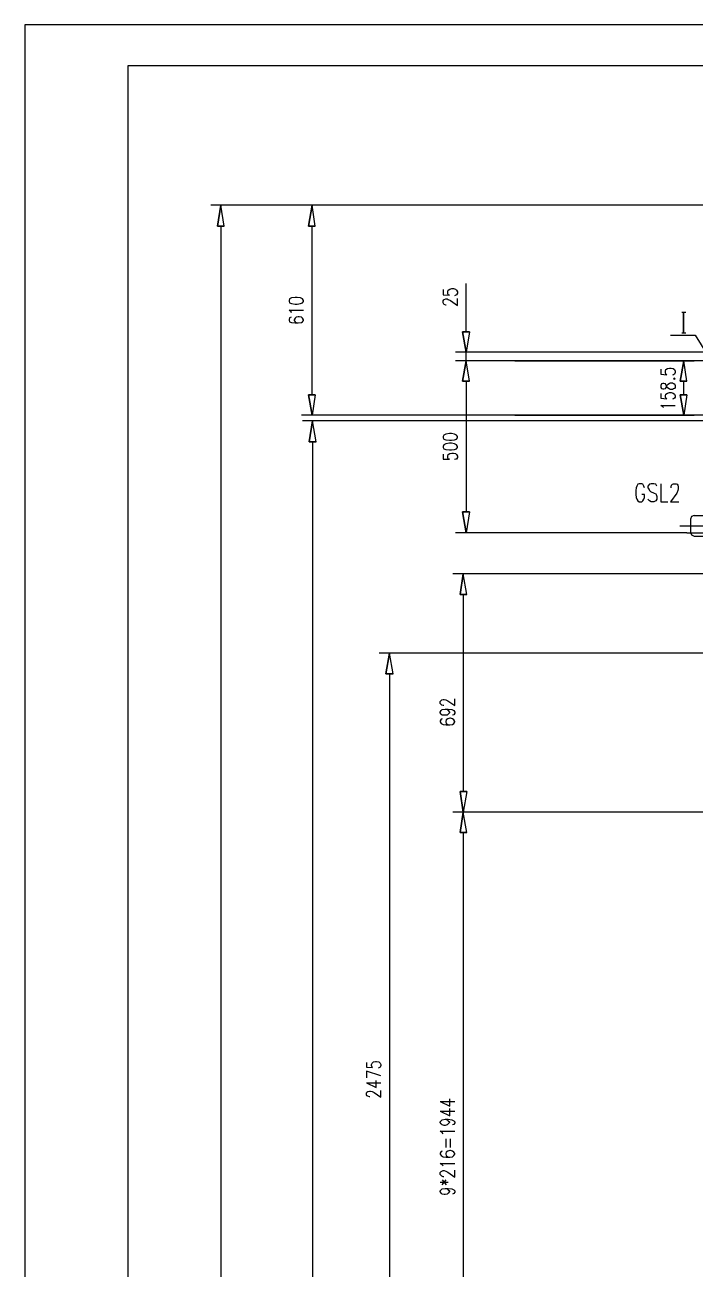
# Model space of a CAD drawing. Extents: x 13.06 to 16.25, y 9.33 to 13.85.
# Drawn here: x 13.056 to 13.929, y 12.233 to 13.853 of the extents above; entities that cross this region are included whole.
import ezdxf

# ---------------------------------------------------------------- set-up
doc = ezdxf.new("R2010")
doc.units = 0
doc.header["$MEASUREMENT"] = 0
doc.linetypes.add('AUSGEZOGEN', pattern=[0])
doc.layers.get('0').update_dxf_attribs({"linetype": 'AUSGEZOGEN'})

msp = doc.modelspace()

# ---------------------------------------------------------------- linework, layer by layer
for points in [[(13.056, 9.3307), (16.25, 9.3307), (16.25, 9.3307), (16.25, 13.8527), (16.25, 13.8527), (13.056, 13.8527), (13.056, 13.8527), (13.056, 9.3307), (13.056, 9.3307)], [(13.19, 9.384), (16.1967, 9.384), (16.1967, 9.384), (16.1967, 13.7993), (16.1967, 13.7993), (13.19, 13.7993), (13.19, 13.7993), (13.19, 9.384), (13.19, 9.384)], [(14.1733, 13.618), (13.298, 13.618)], [(13.3067, 13.5907), (13.3153, 13.5907), (13.3067, 13.5907), (13.3153, 13.5907), (13.3113, 13.618), (13.3067, 13.5907), (13.3113, 13.618), (13.3067, 13.5907), (13.3067, 13.5907)], [(14.1733, 13.618), (13.416, 13.618)], [(13.4253, 13.5907), (13.434, 13.5907), (13.4253, 13.5907), (13.434, 13.5907), (13.43, 13.618), (13.4253, 13.5907), (13.43, 13.618), (13.4253, 13.5907), (13.4253, 13.5907)], [(13.3113, 13.5907), (13.3113, 10.686)], [(13.43, 13.3713), (13.43, 13.5907)], [(13.6007, 13.508), (13.6007, 13.5013), (13.6007, 13.5013), (13.6087, 13.5007), (13.6087, 13.5007), (13.6073, 13.5013), (13.6073, 13.5013), (13.6067, 13.5033), (13.6067, 13.5033), (13.6067, 13.5053), (13.6067, 13.5053), (13.6073, 13.5073), (13.6073, 13.5073), (13.6093, 13.5087), (13.6093, 13.5087), (13.612, 13.5093), (13.612, 13.5093), (13.614, 13.5093), (13.614, 13.5093), (13.6167, 13.5087), (13.6167, 13.5087), (13.618, 13.5073), (13.618, 13.5073), (13.6193, 13.5053), (13.6193, 13.5053), (13.6193, 13.5033), (13.6193, 13.5033), (13.618, 13.5013), (13.618, 13.5013), (13.6173, 13.5007), (13.6173, 13.5007), (13.6153, 13.5)], [(13.6307, 13.4533), (13.6307, 13.516)], [(13.4, 13.4927), (13.4007, 13.4907), (13.4007, 13.4907), (13.4033, 13.49), (13.4033, 13.49), (13.408, 13.4893), (13.408, 13.4893), (13.4107, 13.4893), (13.4107, 13.4893), (13.4147, 13.49), (13.4147, 13.49), (13.4173, 13.4907), (13.4173, 13.4907), (13.4187, 13.4927), (13.4187, 13.4927), (13.4187, 13.494), (13.4187, 13.494), (13.4173, 13.496), (13.4173, 13.496), (13.4147, 13.4973), (13.4147, 13.4973), (13.4107, 13.498), (13.4107, 13.498), (13.408, 13.498), (13.408, 13.498), (13.4033, 13.4973), (13.4033, 13.4973), (13.4007, 13.496), (13.4007, 13.496), (13.4, 13.494), (13.4, 13.494), (13.4, 13.4927), (13.4, 13.4927)], [(13.6047, 13.488), (13.604, 13.488), (13.604, 13.488), (13.602, 13.4887), (13.602, 13.4887), (13.6013, 13.4893), (13.6013, 13.4893), (13.6007, 13.4907), (13.6007, 13.4907), (13.6007, 13.4933), (13.6007, 13.4933), (13.6013, 13.4947), (13.6013, 13.4947), (13.602, 13.4953), (13.602, 13.4953), (13.604, 13.496), (13.604, 13.496), (13.606, 13.496), (13.606, 13.496), (13.6073, 13.4953), (13.6073, 13.4953), (13.61, 13.494), (13.61, 13.494), (13.6193, 13.4873), (13.6193, 13.4873), (13.6193, 13.4967)], [(13.4033, 13.478), (13.4027, 13.4793), (13.4027, 13.4793), (13.4, 13.4813), (13.4, 13.4813), (13.4187, 13.4813)], [(13.9113, 13.4787), (13.9167, 13.4787)], [(13.9133, 13.4787), (13.9133, 13.452)], [(13.914, 13.452), (13.914, 13.4787)], [(13.4027, 13.472), (13.4007, 13.4713), (13.4007, 13.4713), (13.4, 13.4693), (13.4, 13.4693), (13.4, 13.468), (13.4, 13.468), (13.4007, 13.466), (13.4007, 13.466), (13.4033, 13.4653), (13.4033, 13.4653), (13.408, 13.4647), (13.408, 13.4647), (13.412, 13.4647), (13.412, 13.4647), (13.416, 13.4653), (13.416, 13.4653), (13.4173, 13.466), (13.4173, 13.466), (13.4187, 13.468), (13.4187, 13.468), (13.4187, 13.4687), (13.4187, 13.4687), (13.4173, 13.4707), (13.4173, 13.4707), (13.416, 13.472), (13.416, 13.472), (13.4133, 13.4727), (13.4133, 13.4727), (13.412, 13.4727), (13.412, 13.4727), (13.4093, 13.472), (13.4093, 13.472), (13.408, 13.4707), (13.408, 13.4707), (13.4067, 13.4687), (13.4067, 13.4687), (13.4067, 13.468), (13.4067, 13.468), (13.408, 13.466), (13.408, 13.466), (13.4093, 13.4653), (13.4093, 13.4653), (13.412, 13.4647)], [(13.626, 13.4533), (13.6347, 13.4533), (13.626, 13.4533), (13.6347, 13.4533), (13.6307, 13.4267), (13.626, 13.4533), (13.6307, 13.4267), (13.626, 13.4533), (13.626, 13.4533)], [(13.8967, 13.4487), (13.9287, 13.4487), (13.9287, 13.4487), (13.9713, 13.38)], [(13.9113, 13.452), (13.9167, 13.452)], [(14.1733, 13.4267), (13.6167, 13.4267)], [(14.1733, 13.4153), (13.6167, 13.4153)], [(13.8953, 13.4153), (13.6167, 13.4153)], [(13.626, 13.3887), (13.6347, 13.3887), (13.626, 13.3887), (13.6347, 13.3887), (13.6307, 13.4153), (13.626, 13.3887), (13.6307, 13.4153), (13.626, 13.3887), (13.626, 13.3887)], [(13.626, 13.3887), (13.6347, 13.3887), (13.626, 13.3887), (13.6347, 13.3887), (13.6307, 13.4153), (13.626, 13.3887), (13.6307, 13.4153), (13.626, 13.3887), (13.626, 13.3887)], [(13.6307, 13.4153), (13.6307, 13.4267)], [(13.694, 13.4153), (13.9273, 13.4153)], [(13.9093, 13.3887), (13.918, 13.3887), (13.9093, 13.3887), (13.918, 13.3887), (13.914, 13.4153), (13.9093, 13.3887), (13.914, 13.4153), (13.9093, 13.3887), (13.9093, 13.3887)], [(13.884, 13.4047), (13.884, 13.398), (13.884, 13.398), (13.892, 13.3973), (13.892, 13.3973), (13.8907, 13.398), (13.8907, 13.398), (13.89, 13.4), (13.89, 13.4), (13.89, 13.402), (13.89, 13.402), (13.8907, 13.404), (13.8907, 13.404), (13.8927, 13.4053), (13.8927, 13.4053), (13.8953, 13.406), (13.8953, 13.406), (13.8973, 13.406), (13.8973, 13.406), (13.9, 13.4053), (13.9, 13.4053), (13.902, 13.404), (13.902, 13.404), (13.9027, 13.402), (13.9027, 13.402), (13.9027, 13.4), (13.9027, 13.4), (13.902, 13.398), (13.902, 13.398), (13.9007, 13.3973), (13.9007, 13.3973), (13.8993, 13.3967)], [(13.6307, 13.3887), (13.6307, 13.362)], [(13.6307, 13.3887), (13.6307, 13.2187)], [(13.884, 13.3807), (13.8847, 13.3793), (13.8847, 13.3793), (13.8867, 13.3787), (13.8867, 13.3787), (13.888, 13.3787), (13.888, 13.3787), (13.89, 13.3793), (13.89, 13.3793), (13.8907, 13.38), (13.8907, 13.38), (13.892, 13.3827), (13.892, 13.3827), (13.8927, 13.3847), (13.8927, 13.3847), (13.8947, 13.386), (13.8947, 13.386), (13.896, 13.3867), (13.896, 13.3867), (13.8993, 13.3867), (13.8993, 13.3867), (13.9007, 13.386), (13.9007, 13.386), (13.902, 13.3853), (13.902, 13.3853), (13.9027, 13.3833), (13.9027, 13.3833), (13.9027, 13.3807), (13.9027, 13.3807), (13.902, 13.3793), (13.902, 13.3793), (13.9007, 13.3787), (13.9007, 13.3787), (13.8993, 13.378), (13.8993, 13.378), (13.896, 13.378), (13.896, 13.378), (13.8947, 13.3787), (13.8947, 13.3787), (13.8927, 13.38), (13.8927, 13.38), (13.892, 13.3813), (13.892, 13.3813), (13.8907, 13.384), (13.8907, 13.384), (13.89, 13.3853), (13.89, 13.3853), (13.888, 13.386), (13.888, 13.386), (13.8867, 13.386), (13.8867, 13.386), (13.8847, 13.3853), (13.8847, 13.3853), (13.884, 13.3833), (13.884, 13.3833), (13.884, 13.3807), (13.884, 13.3807)], [(13.9007, 13.392), (13.902, 13.3913), (13.902, 13.3913), (13.9027, 13.392), (13.9027, 13.392), (13.902, 13.3927), (13.902, 13.3927), (13.9007, 13.392), (13.9007, 13.392)], [(13.914, 13.3713), (13.914, 13.3887)], [(13.4253, 13.3713), (13.434, 13.3713), (13.4253, 13.3713), (13.434, 13.3713), (13.43, 13.3447), (13.4253, 13.3713), (13.43, 13.3447), (13.4253, 13.3713), (13.4253, 13.3713)], [(13.884, 13.3727), (13.884, 13.3667), (13.884, 13.3667), (13.892, 13.366), (13.892, 13.366), (13.8907, 13.3667), (13.8907, 13.3667), (13.89, 13.368), (13.89, 13.368), (13.89, 13.37), (13.89, 13.37), (13.8907, 13.372), (13.8907, 13.372), (13.8927, 13.3733), (13.8927, 13.3733), (13.8953, 13.374), (13.8953, 13.374), (13.8973, 13.374), (13.8973, 13.374), (13.9, 13.3733), (13.9, 13.3733), (13.902, 13.372), (13.902, 13.372), (13.9027, 13.37), (13.9027, 13.37), (13.9027, 13.368), (13.9027, 13.368), (13.902, 13.3667), (13.902, 13.3667), (13.9007, 13.366), (13.9007, 13.366), (13.8993, 13.3653)], [(13.9093, 13.3713), (13.918, 13.3713), (13.9093, 13.3713), (13.918, 13.3713), (13.914, 13.3447), (13.9093, 13.3713), (13.914, 13.3447), (13.9093, 13.3713), (13.9093, 13.3713)], [(13.8873, 13.3547), (13.8867, 13.3553), (13.8867, 13.3553), (13.884, 13.3573), (13.884, 13.3573), (13.9027, 13.3573)], [(13.972, 13.3447), (13.416, 13.3447)], [(14.034, 13.3373), (13.4173, 13.3373)], [(13.426, 13.31), (13.4353, 13.31), (13.426, 13.31), (13.4353, 13.31), (13.4307, 13.3373), (13.426, 13.31), (13.4307, 13.3373), (13.426, 13.31), (13.426, 13.31)], [(13.694, 13.3447), (13.9273, 13.3447)], [(13.6007, 13.3153), (13.6013, 13.3133), (13.6013, 13.3133), (13.604, 13.3127), (13.604, 13.3127), (13.6087, 13.312), (13.6087, 13.312), (13.6113, 13.312), (13.6113, 13.312), (13.6153, 13.3127), (13.6153, 13.3127), (13.618, 13.3133), (13.618, 13.3133), (13.6193, 13.3153), (13.6193, 13.3153), (13.6193, 13.3167), (13.6193, 13.3167), (13.618, 13.3187), (13.618, 13.3187), (13.6153, 13.32), (13.6153, 13.32), (13.6113, 13.3207), (13.6113, 13.3207), (13.6087, 13.3207), (13.6087, 13.3207), (13.604, 13.32), (13.604, 13.32), (13.6013, 13.3187), (13.6013, 13.3187), (13.6007, 13.3167), (13.6007, 13.3167), (13.6007, 13.3153), (13.6007, 13.3153)], [(13.4307, 13.31), (13.4307, 10.888)], [(13.6007, 13.3027), (13.6013, 13.3007), (13.6013, 13.3007), (13.604, 13.3), (13.604, 13.3), (13.6087, 13.2993), (13.6087, 13.2993), (13.6113, 13.2993), (13.6113, 13.2993), (13.6153, 13.3), (13.6153, 13.3), (13.618, 13.3007), (13.618, 13.3007), (13.6193, 13.3027), (13.6193, 13.3027), (13.6193, 13.304), (13.6193, 13.304), (13.618, 13.306), (13.618, 13.306), (13.6153, 13.3073), (13.6153, 13.3073), (13.6113, 13.308), (13.6113, 13.308), (13.6087, 13.308), (13.6087, 13.308), (13.604, 13.3073), (13.604, 13.3073), (13.6013, 13.306), (13.6013, 13.306), (13.6007, 13.304), (13.6007, 13.304), (13.6007, 13.3027), (13.6007, 13.3027)], [(13.6007, 13.294), (13.6007, 13.2873), (13.6007, 13.2873), (13.6087, 13.2873), (13.6087, 13.2873), (13.6073, 13.2873), (13.6073, 13.2873), (13.6067, 13.2893), (13.6067, 13.2893), (13.6067, 13.2913), (13.6067, 13.2913), (13.6073, 13.2933), (13.6073, 13.2933), (13.6093, 13.2947), (13.6093, 13.2947), (13.612, 13.2953), (13.612, 13.2953), (13.614, 13.2953), (13.614, 13.2953), (13.6167, 13.2947), (13.6167, 13.2947), (13.618, 13.2933), (13.618, 13.2933), (13.6193, 13.2913), (13.6193, 13.2913), (13.6193, 13.2893), (13.6193, 13.2893), (13.618, 13.2873), (13.618, 13.2873), (13.6173, 13.2873), (13.6173, 13.2873), (13.6153, 13.2867)], [(13.8627, 13.25), (13.862, 13.252), (13.862, 13.252), (13.8607, 13.2547), (13.8607, 13.2547), (13.8593, 13.2553), (13.8593, 13.2553), (13.856, 13.2553), (13.856, 13.2553), (13.854, 13.2547), (13.854, 13.2547), (13.8527, 13.252), (13.8527, 13.252), (13.852, 13.25), (13.852, 13.25), (13.8513, 13.2467), (13.8513, 13.2467), (13.8513, 13.2413), (13.8513, 13.2413), (13.852, 13.2373), (13.852, 13.2373), (13.8527, 13.2353), (13.8527, 13.2353), (13.854, 13.2333), (13.854, 13.2333), (13.856, 13.232), (13.856, 13.232), (13.8593, 13.232), (13.8593, 13.232), (13.8607, 13.2333), (13.8607, 13.2333), (13.862, 13.2353), (13.862, 13.2353), (13.8627, 13.2373), (13.8627, 13.2373), (13.8627, 13.2413), (13.8627, 13.2413), (13.8593, 13.2413)], [(13.8787, 13.252), (13.8773, 13.2547), (13.8773, 13.2547), (13.8747, 13.2553), (13.8747, 13.2553), (13.8713, 13.2553), (13.8713, 13.2553), (13.8693, 13.2547), (13.8693, 13.2547), (13.8673, 13.252), (13.8673, 13.252), (13.8673, 13.25), (13.8673, 13.25), (13.8687, 13.248), (13.8687, 13.248), (13.8693, 13.2467), (13.8693, 13.2467), (13.8707, 13.2453), (13.8707, 13.2453), (13.8753, 13.2433), (13.8753, 13.2433), (13.8773, 13.242), (13.8773, 13.242), (13.878, 13.2413), (13.878, 13.2413), (13.8787, 13.2387), (13.8787, 13.2387), (13.8787, 13.2353), (13.8787, 13.2353), (13.8773, 13.2333), (13.8773, 13.2333), (13.8747, 13.232), (13.8747, 13.232), (13.8713, 13.232), (13.8713, 13.232), (13.8693, 13.2333), (13.8693, 13.2333), (13.8673, 13.2353)], [(13.884, 13.2553), (13.884, 13.232), (13.884, 13.232), (13.8933, 13.232)], [(13.8973, 13.25), (13.8973, 13.2513), (13.8973, 13.2513), (13.898, 13.2533), (13.898, 13.2533), (13.8993, 13.2547), (13.8993, 13.2547), (13.9007, 13.2553), (13.9007, 13.2553), (13.904, 13.2553), (13.904, 13.2553), (13.9053, 13.2547), (13.9053, 13.2547), (13.906, 13.2533), (13.906, 13.2533), (13.9067, 13.2513), (13.9067, 13.2513), (13.9067, 13.2487), (13.9067, 13.2487), (13.906, 13.2467), (13.906, 13.2467), (13.9047, 13.2433), (13.9047, 13.2433), (13.8967, 13.232), (13.8967, 13.232), (13.9073, 13.232)], [(13.626, 13.2187), (13.6347, 13.2187), (13.626, 13.2187), (13.6347, 13.2187), (13.6307, 13.1913), (13.626, 13.2187), (13.6307, 13.1913), (13.626, 13.2187), (13.626, 13.2187)], [(13.9087, 13.2007), (13.9873, 13.2007)], [(13.9273, 13.214), (13.924, 13.2127), (13.924, 13.2127), (13.9227, 13.2093), (13.9227, 13.2093), (13.9227, 13.192), (13.9227, 13.192), (13.924, 13.1887), (13.924, 13.1887), (13.9273, 13.1873)], [(13.9273, 13.214), (13.9693, 13.214)], [(13.918, 13.1913), (13.6167, 13.1913)], [(13.918, 13.1913), (14.0033, 13.1913)], [(13.9273, 13.1873), (13.97, 13.1873)], [(14.05, 13.138), (13.6133, 13.138)], [(13.6227, 13.1113), (13.6313, 13.1113), (13.6227, 13.1113), (13.6313, 13.1113), (13.6267, 13.138), (13.6227, 13.1113), (13.6267, 13.138), (13.6227, 13.1113), (13.6227, 13.1113)], [(13.6267, 13.1113), (13.6267, 12.8547)], [(13.9793, 13.0347), (13.5173, 13.0347)], [(13.526, 13.008), (13.5353, 13.008), (13.526, 13.008), (13.5353, 13.008), (13.5307, 13.0347), (13.526, 13.008), (13.5307, 13.0347), (13.526, 13.008), (13.526, 13.008)], [(13.5307, 13.008), (13.5307, 11.952)], [(13.6013, 12.9667), (13.6007, 12.9667), (13.6007, 12.9667), (13.5987, 12.9673), (13.5987, 12.9673), (13.598, 12.968), (13.598, 12.968), (13.5967, 12.9693), (13.5967, 12.9693), (13.5967, 12.972), (13.5967, 12.972), (13.598, 12.9733), (13.598, 12.9733), (13.5987, 12.974), (13.5987, 12.974), (13.6007, 12.9747), (13.6007, 12.9747), (13.602, 12.9747), (13.602, 12.9747), (13.604, 12.974), (13.604, 12.974), (13.6067, 12.9727), (13.6067, 12.9727), (13.616, 12.9667), (13.616, 12.9667), (13.616, 12.9753)], [(13.6033, 12.962), (13.606, 12.9613), (13.606, 12.9613), (13.6073, 12.96), (13.6073, 12.96), (13.6087, 12.958), (13.6087, 12.958), (13.6087, 12.9573), (13.6087, 12.9573), (13.6073, 12.9553), (13.6073, 12.9553), (13.606, 12.954), (13.606, 12.954), (13.5993, 12.954), (13.5993, 12.954), (13.598, 12.9553), (13.598, 12.9553), (13.5967, 12.9573), (13.5967, 12.9573), (13.5967, 12.958), (13.5967, 12.958), (13.598, 12.96), (13.598, 12.96), (13.5993, 12.9613), (13.5993, 12.9613), (13.6033, 12.962), (13.6033, 12.962), (13.6073, 12.962), (13.6073, 12.962), (13.612, 12.9613), (13.612, 12.9613), (13.6147, 12.96), (13.6147, 12.96), (13.616, 12.958), (13.616, 12.958), (13.616, 12.9567), (13.616, 12.9567), (13.6147, 12.9547), (13.6147, 12.9547), (13.6127, 12.954)], [(13.5993, 12.9493), (13.598, 12.9487), (13.598, 12.9487), (13.5967, 12.9467), (13.5967, 12.9467), (13.5967, 12.9453), (13.5967, 12.9453), (13.598, 12.9433), (13.598, 12.9433), (13.6007, 12.942), (13.6007, 12.942), (13.6047, 12.9413), (13.6047, 12.9413), (13.6093, 12.9413), (13.6093, 12.9413), (13.6127, 12.942), (13.6127, 12.942), (13.6147, 12.9433), (13.6147, 12.9433), (13.616, 12.9453), (13.616, 12.9453), (13.616, 12.946), (13.616, 12.946), (13.6147, 12.948), (13.6147, 12.948), (13.6127, 12.9493), (13.6127, 12.9493), (13.61, 12.95), (13.61, 12.95), (13.6093, 12.95), (13.6093, 12.95), (13.6067, 12.9493), (13.6067, 12.9493), (13.6047, 12.948), (13.6047, 12.948), (13.604, 12.946), (13.604, 12.946), (13.604, 12.9453), (13.604, 12.9453), (13.6047, 12.9433), (13.6047, 12.9433), (13.6067, 12.942), (13.6067, 12.942), (13.6093, 12.9413)], [(13.6227, 12.8547), (13.6313, 12.8547), (13.6227, 12.8547), (13.6313, 12.8547), (13.6267, 12.828), (13.6227, 12.8547), (13.6267, 12.828), (13.6227, 12.8547), (13.6227, 12.8547)], [(14.1733, 12.828), (13.6133, 12.828)], [(13.92, 12.828), (13.6133, 12.828)], [(13.6227, 12.8013), (13.6313, 12.8013), (13.6227, 12.8013), (13.6313, 12.8013), (13.6267, 12.828), (13.6227, 12.8013), (13.6267, 12.828), (13.6227, 12.8013), (13.6227, 12.8013)], [(13.6267, 12.8013), (13.6267, 11.984)], [(13.5007, 12.502), (13.5007, 12.496), (13.5007, 12.496), (13.5087, 12.4953), (13.5087, 12.4953), (13.508, 12.496), (13.508, 12.496), (13.5073, 12.498), (13.5073, 12.498), (13.5073, 12.4993), (13.5073, 12.4993), (13.508, 12.5013), (13.508, 12.5013), (13.51, 12.5027), (13.51, 12.5027), (13.5127, 12.5033), (13.5127, 12.5033), (13.514, 12.5033), (13.514, 12.5033), (13.5167, 12.5027), (13.5167, 12.5027), (13.5187, 12.5013), (13.5187, 12.5013), (13.5193, 12.4993), (13.5193, 12.4993), (13.5193, 12.498), (13.5193, 12.498), (13.5187, 12.496), (13.5187, 12.496), (13.518, 12.4953), (13.518, 12.4953), (13.516, 12.4947)], [(13.5193, 12.4847), (13.5007, 12.4907), (13.5007, 12.4907), (13.5007, 12.482)], [(13.5007, 12.4753), (13.5133, 12.4693), (13.5133, 12.4693), (13.5133, 12.4787)], [(13.5007, 12.4753), (13.5193, 12.4753)], [(13.5053, 12.4573), (13.5047, 12.4573), (13.5047, 12.4573), (13.5027, 12.458), (13.5027, 12.458), (13.5013, 12.4587), (13.5013, 12.4587), (13.5007, 12.46), (13.5007, 12.46), (13.5007, 12.462), (13.5007, 12.462), (13.5013, 12.4633), (13.5013, 12.4633), (13.5027, 12.464), (13.5027, 12.464), (13.5047, 12.4647), (13.5047, 12.4647), (13.506, 12.4647), (13.506, 12.4647), (13.508, 12.464), (13.508, 12.464), (13.5107, 12.4627), (13.5107, 12.4627), (13.5193, 12.4567), (13.5193, 12.4567), (13.5193, 12.4653)], [(13.5967, 12.4513), (13.6093, 12.4453), (13.6093, 12.4453), (13.6093, 12.4547)], [(13.5967, 12.4513), (13.616, 12.4513)], [(13.5967, 12.4387), (13.6093, 12.4327), (13.6093, 12.4327), (13.6093, 12.442)], [(13.5967, 12.4387), (13.616, 12.4387)], [(13.6033, 12.428), (13.606, 12.4273), (13.606, 12.4273), (13.6073, 12.426), (13.6073, 12.426), (13.6087, 12.4247), (13.6087, 12.4247), (13.6087, 12.424), (13.6087, 12.424), (13.6073, 12.422), (13.6073, 12.422), (13.606, 12.4207), (13.606, 12.4207), (13.6033, 12.42), (13.6033, 12.42), (13.602, 12.42), (13.602, 12.42), (13.5993, 12.4207), (13.5993, 12.4207), (13.598, 12.422), (13.598, 12.422), (13.5967, 12.424), (13.5967, 12.424), (13.5967, 12.4247), (13.5967, 12.4247), (13.598, 12.426), (13.598, 12.426), (13.5993, 12.4273), (13.5993, 12.4273), (13.6033, 12.428), (13.6033, 12.428), (13.6073, 12.428), (13.6073, 12.428), (13.612, 12.4273), (13.612, 12.4273), (13.6147, 12.426), (13.6147, 12.426), (13.616, 12.4247), (13.616, 12.4247), (13.616, 12.4233), (13.616, 12.4233), (13.6147, 12.4213), (13.6147, 12.4213), (13.6127, 12.4207)], [(13.6007, 12.4093), (13.5993, 12.4107), (13.5993, 12.4107), (13.5967, 12.4127), (13.5967, 12.4127), (13.616, 12.4127)], [(13.6047, 12.3913), (13.6047, 12.4027)], [(13.61, 12.3913), (13.61, 12.4027)], [(13.5993, 12.3867), (13.598, 12.386), (13.598, 12.386), (13.5967, 12.384), (13.5967, 12.384), (13.5967, 12.3827), (13.5967, 12.3827), (13.598, 12.3807), (13.598, 12.3807), (13.6007, 12.3793), (13.6007, 12.3793), (13.6047, 12.3787), (13.6047, 12.3787), (13.6093, 12.3787), (13.6093, 12.3787), (13.6127, 12.3793), (13.6127, 12.3793), (13.6147, 12.3807), (13.6147, 12.3807), (13.616, 12.3827), (13.616, 12.3827), (13.616, 12.3833), (13.616, 12.3833), (13.6147, 12.3853), (13.6147, 12.3853), (13.6127, 12.3867), (13.6127, 12.3867), (13.61, 12.3873), (13.61, 12.3873), (13.6093, 12.3873), (13.6093, 12.3873), (13.6067, 12.3867), (13.6067, 12.3867), (13.6047, 12.3853), (13.6047, 12.3853), (13.604, 12.3833), (13.604, 12.3833), (13.604, 12.3827), (13.604, 12.3827), (13.6047, 12.3807), (13.6047, 12.3807), (13.6067, 12.3793), (13.6067, 12.3793), (13.6093, 12.3787)], [(13.6007, 12.3673), (13.5993, 12.3687), (13.5993, 12.3687), (13.5967, 12.3707), (13.5967, 12.3707), (13.616, 12.3707)], [(13.6013, 12.3533), (13.6007, 12.3533), (13.6007, 12.3533), (13.5987, 12.354), (13.5987, 12.354), (13.598, 12.3547), (13.598, 12.3547), (13.5967, 12.356), (13.5967, 12.356), (13.5967, 12.3587), (13.5967, 12.3587), (13.598, 12.36), (13.598, 12.36), (13.5987, 12.3607), (13.5987, 12.3607), (13.6007, 12.3613), (13.6007, 12.3613), (13.602, 12.3613), (13.602, 12.3613), (13.604, 12.3607), (13.604, 12.3607), (13.6067, 12.3593), (13.6067, 12.3593), (13.616, 12.3527), (13.616, 12.3527), (13.616, 12.362)], [(13.5967, 12.346), (13.6073, 12.346)], [(13.5993, 12.3427), (13.6047, 12.3493)], [(13.5993, 12.3493), (13.6047, 12.3427)], [(13.6033, 12.338), (13.606, 12.3373), (13.606, 12.3373), (13.6073, 12.336), (13.6073, 12.336), (13.6087, 12.3347), (13.6087, 12.3347), (13.6087, 12.334), (13.6087, 12.334), (13.6073, 12.332), (13.6073, 12.332), (13.606, 12.3307), (13.606, 12.3307), (13.6033, 12.33), (13.6033, 12.33), (13.602, 12.33), (13.602, 12.33), (13.5993, 12.3307), (13.5993, 12.3307), (13.598, 12.332), (13.598, 12.332), (13.5967, 12.334), (13.5967, 12.334), (13.5967, 12.3347), (13.5967, 12.3347), (13.598, 12.336), (13.598, 12.336), (13.5993, 12.3373), (13.5993, 12.3373), (13.6033, 12.338), (13.6033, 12.338), (13.6073, 12.338), (13.6073, 12.338), (13.612, 12.3373), (13.612, 12.3373), (13.6147, 12.336), (13.6147, 12.336), (13.616, 12.3347), (13.616, 12.3347), (13.616, 12.3333), (13.616, 12.3333), (13.6147, 12.3313), (13.6147, 12.3313), (13.6127, 12.3307)]]:
    msp.add_lwpolyline(points)

doc.saveas('drawing.dxf')
